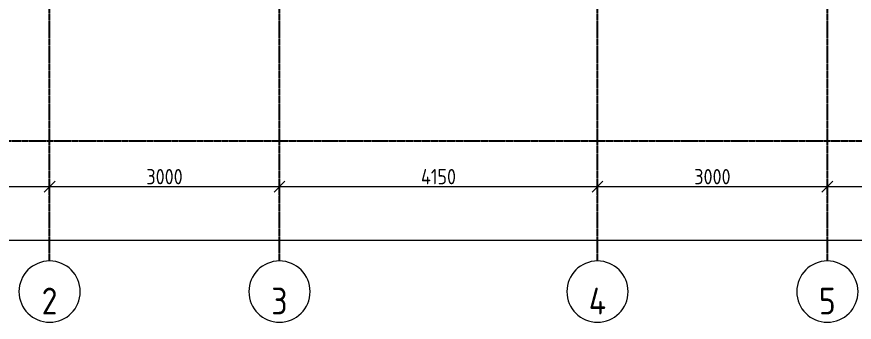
# Model space of a CAD drawing. Header units: millimetres. Extents: x -129048 to 476301, y -5853 to 215316.
# Drawn here: x 418489 to 429419, y -4529 to -540 of the extents above; entities that cross this region are included whole.
import ezdxf

# ---------------------------------------------------------------- set-up
doc = ezdxf.new("R2010")
doc.units = ezdxf.units.MM
doc.linetypes.add('ADSK_Линия сетки', pattern=[25, 20, -2.5, 0, -2.5])
doc.layers.add('Оси', color=7, linetype='Continuous', lineweight=9)
doc.styles.add('GOST Common', font='GOST Common_0.ttf', dxfattribs={"width": 0.9, "height": 350})
doc.styles.add('GOST Common_1', font='GOST Common_0.ttf', dxfattribs={"width": 0.9, "height": 200})
doc.dimstyles.new('ADSK_Основной_2_5_мм', dxfattribs={"dimscale": 304.8, "dimtxt": 251.428749, "dimasz": 0.463911, "dimexe": 0.492126, "dimexo": 0.492126, "dimgap": 0.098425, "dimtad": 1, "dimdec": 1, "dimrnd": 0.1, "dimdsep": 46, "dimtxsty": 'GOST Common_1', "dimblk1": 'OBLIQUE', "dimblk2": 'OBLIQUE', "dimsah": 1, "dimcen": 0.09, "dimdle": 0.492126, "dimazin": 2, "dimtfac": 1, "dimtdec": 4, "dimtix": 1, "dimtmove": 0, "dimatfit": 3, "dimfxl": 1, "dimtvp": 1, "dimtfill": 1, "dimtolj": 1, "dimtzin": 0, "dimlwd": 20, "dimlwe": 20, "dimarcsym": 2})

# ---------------------------------------------------------------- blocks, each defined once
blk = doc.blocks.new('Ось сетки - Круг_Ø8 мм-8258-План кровли АР копия 1')
at = {"layer": 'Оси', "lineweight": 20}
for start, end in [(360, 180), (180, 360)]:
    blk.add_arc((0, 0), 4, start, end, dxfattribs=at)
blk = doc.blocks.new('_Oblique')
at = {"color": 0, "linetype": 'ByBlock', "lineweight": -2}
blk.add_line((-0.5, -0.5), (0.5, 0.5), dxfattribs=at)
blk = doc.blocks.new('*D3095')
at = {"color": 0, "lineweight": 20, "transparency": 16777216}
for p, q in [((412268, -2758), (419068, -2758)), ((412418, -2808), (412418, -2908)), ((418918, -2808), (418918, -2908))]:
    blk.add_line(p, q, dxfattribs=at)
at = {"layer": 'Defpoints', "color": 0, "transparency": 16777216}
for p in [(412418, -2658), (418918, -2658), (418918, -2758)]:
    blk.add_point(p, dxfattribs=at)
at = {"color": 0, "lineweight": 20, "transparency": 16777216, "xscale": 141.4, "yscale": 141.4, "zscale": 141.4, "rotation": 180}
blk.add_blockref('_Oblique', (412418, -2758), dxfattribs=at)
at = {"color": 0, "lineweight": 20, "transparency": 16777216, "xscale": 141.4, "yscale": 141.4, "zscale": 141.4}
blk.add_blockref('_Oblique', (418918, -2758), dxfattribs=at)
at = {"color": 0, "lineweight": 20, "transparency": 16777216, "insert": (415668, -2628), "char_height": 200, "width": 756.84, "attachment_point": 5, "style": 'GOST Common_1', "bg_fill": 3, "box_fill_scale": 1.1, "bg_fill_color": 256, "bg_fill_true_color": 13158600, "bg_fill_transparency": 0}
blk.add_mtext('\\A1;6500', dxfattribs=at)
blk = doc.blocks.new('*D3096')
at = {"color": 0, "lineweight": 20, "transparency": 16777216}
for p, q in [((418768, -2758), (422068, -2758)), ((418918, -2808), (418918, -2908)), ((421918, -2808), (421918, -2908))]:
    blk.add_line(p, q, dxfattribs=at)
at = {"layer": 'Defpoints', "color": 0, "transparency": 16777216}
for p in [(418918, -2658), (421918, -2658), (421918, -2758)]:
    blk.add_point(p, dxfattribs=at)
at = {"color": 0, "lineweight": 20, "transparency": 16777216, "xscale": 141.4, "yscale": 141.4, "zscale": 141.4, "rotation": 180}
blk.add_blockref('_Oblique', (418918, -2758), dxfattribs=at)
at = {"color": 0, "lineweight": 20, "transparency": 16777216, "xscale": 141.4, "yscale": 141.4, "zscale": 141.4}
blk.add_blockref('_Oblique', (421918, -2758), dxfattribs=at)
at = {"color": 0, "lineweight": 20, "transparency": 16777216, "insert": (420418, -2628), "char_height": 200, "width": 756.84, "attachment_point": 5, "style": 'GOST Common_1', "bg_fill": 3, "box_fill_scale": 1.1, "bg_fill_color": 256, "bg_fill_true_color": 13158600, "bg_fill_transparency": 0}
blk.add_mtext('\\A1;3000', dxfattribs=at)
blk = doc.blocks.new('*D3097')
at = {"color": 0, "lineweight": 20, "transparency": 16777216}
for p, q in [((421768, -2758), (426218, -2758)), ((421918, -2808), (421918, -2908)), ((426068, -2808), (426068, -2908))]:
    blk.add_line(p, q, dxfattribs=at)
at = {"layer": 'Defpoints', "color": 0, "transparency": 16777216}
for p in [(421918, -2658), (426068, -2658), (426068, -2758)]:
    blk.add_point(p, dxfattribs=at)
at = {"color": 0, "lineweight": 20, "transparency": 16777216, "xscale": 141.4, "yscale": 141.4, "zscale": 141.4, "rotation": 180}
blk.add_blockref('_Oblique', (421918, -2758), dxfattribs=at)
at = {"color": 0, "lineweight": 20, "transparency": 16777216, "xscale": 141.4, "yscale": 141.4, "zscale": 141.4}
blk.add_blockref('_Oblique', (426068, -2758), dxfattribs=at)
at = {"color": 0, "lineweight": 20, "transparency": 16777216, "insert": (423993, -2628), "char_height": 200, "width": 726.16, "attachment_point": 5, "style": 'GOST Common_1', "bg_fill": 3, "box_fill_scale": 1.1, "bg_fill_color": 256, "bg_fill_true_color": 13158600, "bg_fill_transparency": 0}
blk.add_mtext('\\A1;4150', dxfattribs=at)
blk = doc.blocks.new('*D3098')
at = {"color": 0, "lineweight": 20, "transparency": 16777216}
for p, q in [((425918, -2758), (429218, -2758)), ((426068, -2808), (426068, -2908)), ((429068, -2808), (429068, -2908))]:
    blk.add_line(p, q, dxfattribs=at)
at = {"layer": 'Defpoints', "color": 0, "transparency": 16777216}
for p in [(426068, -2658), (429068, -2658), (429068, -2758)]:
    blk.add_point(p, dxfattribs=at)
at = {"color": 0, "lineweight": 20, "transparency": 16777216, "xscale": 141.4, "yscale": 141.4, "zscale": 141.4, "rotation": 180}
blk.add_blockref('_Oblique', (426068, -2758), dxfattribs=at)
at = {"color": 0, "lineweight": 20, "transparency": 16777216, "xscale": 141.4, "yscale": 141.4, "zscale": 141.4}
blk.add_blockref('_Oblique', (429068, -2758), dxfattribs=at)
at = {"color": 0, "lineweight": 20, "transparency": 16777216, "insert": (427568, -2628), "char_height": 200, "width": 756.84, "attachment_point": 5, "style": 'GOST Common_1', "bg_fill": 3, "box_fill_scale": 1.1, "bg_fill_color": 256, "bg_fill_true_color": 13158600, "bg_fill_transparency": 0}
blk.add_mtext('\\A1;3000', dxfattribs=at)
blk = doc.blocks.new('*D3099')
at = {"color": 0, "lineweight": 20, "transparency": 16777216}
for p, q in [((428918, -2758), (437118, -2758)), ((429068, -2808), (429068, -2908)), ((436968, -2808), (436968, -2908))]:
    blk.add_line(p, q, dxfattribs=at)
at = {"layer": 'Defpoints', "color": 0, "transparency": 16777216}
for p in [(429068, -2658), (436968, -2658), (436968, -2758)]:
    blk.add_point(p, dxfattribs=at)
at = {"color": 0, "lineweight": 20, "transparency": 16777216, "xscale": 141.4, "yscale": 141.4, "zscale": 141.4, "rotation": 180}
blk.add_blockref('_Oblique', (429068, -2758), dxfattribs=at)
at = {"color": 0, "lineweight": 20, "transparency": 16777216, "xscale": 141.4, "yscale": 141.4, "zscale": 141.4}
blk.add_blockref('_Oblique', (436968, -2758), dxfattribs=at)
at = {"color": 0, "lineweight": 20, "transparency": 16777216, "insert": (433018, -2628), "char_height": 200, "width": 756.84, "attachment_point": 5, "style": 'GOST Common_1', "bg_fill": 3, "box_fill_scale": 1.1, "bg_fill_color": 256, "bg_fill_true_color": 13158600, "bg_fill_transparency": 0}
blk.add_mtext('\\A1;7900', dxfattribs=at)
blk = doc.blocks.new('*D3106')
at = {"color": 0, "lineweight": 20, "transparency": 16777216}
for p, q in [((412268, -3458), (474418, -3458)), ((412418, -3508), (412418, -3608)), ((474268, -3508), (474268, -3608))]:
    blk.add_line(p, q, dxfattribs=at)
at = {"layer": 'Defpoints', "color": 0, "transparency": 16777216}
for p in [(412418, -3358), (474268, -3358), (474268, -3458)]:
    blk.add_point(p, dxfattribs=at)
at = {"color": 0, "lineweight": 20, "transparency": 16777216, "xscale": 141.4, "yscale": 141.4, "zscale": 141.4, "rotation": 180}
blk.add_blockref('_Oblique', (412418, -3458), dxfattribs=at)
at = {"color": 0, "lineweight": 20, "transparency": 16777216, "xscale": 141.4, "yscale": 141.4, "zscale": 141.4}
blk.add_blockref('_Oblique', (474268, -3458), dxfattribs=at)
at = {"color": 0, "lineweight": 20, "transparency": 16777216, "insert": (443343, -3328), "char_height": 200, "width": 889.8, "attachment_point": 5, "style": 'GOST Common_1', "bg_fill": 3, "box_fill_scale": 1.1, "bg_fill_color": 256, "bg_fill_true_color": 13158600, "bg_fill_transparency": 0}
blk.add_mtext('\\A1;61850', dxfattribs=at)

msp = doc.modelspace()

# ---------------------------------------------------------------- linework, layer by layer
at = {"linetype": 'ADSK_Линия сетки'}
for p, q in [((418918.14798, -3728.71764), (418918.14798, 44218.78559)), ((421918.14798, -3728.71764), (421918.14798, 44218.78559)), ((426068.14798, -3728.71764), (426068.14798, 22034.40913)), ((429068.14798, -3728.71764), (429068.14798, 22034.40913)), ((405120.60046, -2159.21287), (474923.43551, -2159.21287))]:
    msp.add_line(p, q, dxfattribs=at)

# ---------------------------------------------------------------- block references
at = {"lineweight": 20, "xscale": 99.99999999999993, "yscale": 99.99999999999993, "zscale": 99.99999999999993}
for p in [(418918.14798, -4128.71764), (421918.14798, -4128.71764), (426068.14798, -4128.71764), (429068.14798, -4128.71764)]:
    msp.add_blockref('Ось сетки - Круг_Ø8 мм-8258-План кровли АР копия 1', p, dxfattribs=at)

# ---------------------------------------------------------------- texts
at = {"char_height": 350, "attachment_point": 5, "line_spacing_factor": 1.022766, "style": 'GOST Common'}
for s, insert, width in [('\\pt89.999,180,270,360,450,540,630,720,810,900,990,1080,1170,1260,1350,1440,1530,1620,1710,1800,1890,1980,2070,2160,2250,2340,2430,2520,2610,2700,2790,2880;2', (418917.31732, -4251.62221), 232.2), ('\\pt89.999,180,270,360,450,540,630,720,810,900,990,1080,1170,1260,1350,1440,1530,1620,1710,1800,1890,1980,2070,2160,2250,2340,2430,2520,2610,2700,2790,2880;3', (421917.31732, -4251.62221), 225.9), ('\\pt89.999,180,270,360,450,540,630,720,810,900,990,1080,1170,1260,1350,1440,1530,1620,1710,1800,1890,1980,2070,2160,2250,2340,2430,2520,2610,2700,2790,2880;4', (426067.76732, -4251.62221), 261.9), ('\\pt89.999,180,270,360,450,540,630,720,810,900,990,1080,1170,1260,1350,1440,1530,1620,1710,1800,1890,1980,2070,2160,2250,2340,2430,2520,2610,2700,2790,2880;5', (429067.31732, -4251.62221), 232.2)]:
    msp.add_mtext(s, dxfattribs=dict(at, insert=insert, width=width))

# ---------------------------------------------------------------- next in the draw order: dimensions: what is measured, and where the dimension line sits
at = {"lineweight": 20}
for base, p1, p2, override, picture, middle in [((418918.14798, -2758.38689), (412418.14798, -2658.40199), (418918.14798, -2658.40199), {"dimpost": '<>', "dimfxl": 6500}, '*D3095', (415668.14798, -2628.38689)), ((474268.14798, -3458.38689), (412418.14798, -3358.40199), (474268.14798, -3358.40199), {"dimpost": '<>', "dimfxl": 61850}, '*D3106', (443343.14798, -3328.38689))]:
    dim = msp.add_linear_dim(base=base, p1=p1, p2=p2, dimstyle='ADSK_Основной_2_5_мм', override=override, dxfattribs=at)
    dim.commit()
    dim.dimension.update_dxf_attribs({"geometry": picture, "text_midpoint": middle})

# ---------------------------------------------------------------- next in the draw order: dimensions: what is measured, and where the dimension line sits
dim = msp.add_linear_dim(base=(421918.14798, -2758.38689), p1=(418918.14798, -2658.40199), p2=(421918.14798, -2658.40199), dimstyle='ADSK_Основной_2_5_мм', override={"dimpost": '<>', "dimfxl": 3000}, dxfattribs=at)
dim.commit()
dim.dimension.update_dxf_attribs({"geometry": '*D3096', "text_midpoint": (420418.14798, -2628.38689)})

# ---------------------------------------------------------------- next in the draw order: dimensions: what is measured, and where the dimension line sits
dim = msp.add_linear_dim(base=(426068.14798, -2758.38689), p1=(421918.14798, -2658.40199), p2=(426068.14798, -2658.40199), dimstyle='ADSK_Основной_2_5_мм', override={"dimpost": '<>', "dimfxl": 4150}, dxfattribs=at)
dim.commit()
dim.dimension.update_dxf_attribs({"geometry": '*D3097', "text_midpoint": (423993.14798, -2628.38689)})

# ---------------------------------------------------------------- next in the draw order: dimensions: what is measured, and where the dimension line sits
dim = msp.add_linear_dim(base=(429068.14798, -2758.38689), p1=(426068.14798, -2658.40199), p2=(429068.14798, -2658.40199), dimstyle='ADSK_Основной_2_5_мм', override={"dimpost": '<>', "dimfxl": 3000}, dxfattribs=at)
dim.commit()
dim.dimension.update_dxf_attribs({"geometry": '*D3098', "text_midpoint": (427568.14798, -2628.38689)})

# ---------------------------------------------------------------- next in the draw order: dimensions: what is measured, and where the dimension line sits
dim = msp.add_linear_dim(base=(436968.14798, -2758.38689), p1=(429068.14798, -2658.40199), p2=(436968.14798, -2658.40199), dimstyle='ADSK_Основной_2_5_мм', override={"dimpost": '<>', "dimfxl": 7900}, dxfattribs=at)
dim.commit()
dim.dimension.update_dxf_attribs({"geometry": '*D3099', "text_midpoint": (433018.14798, -2628.38689)})

doc.saveas('drawing.dxf')
